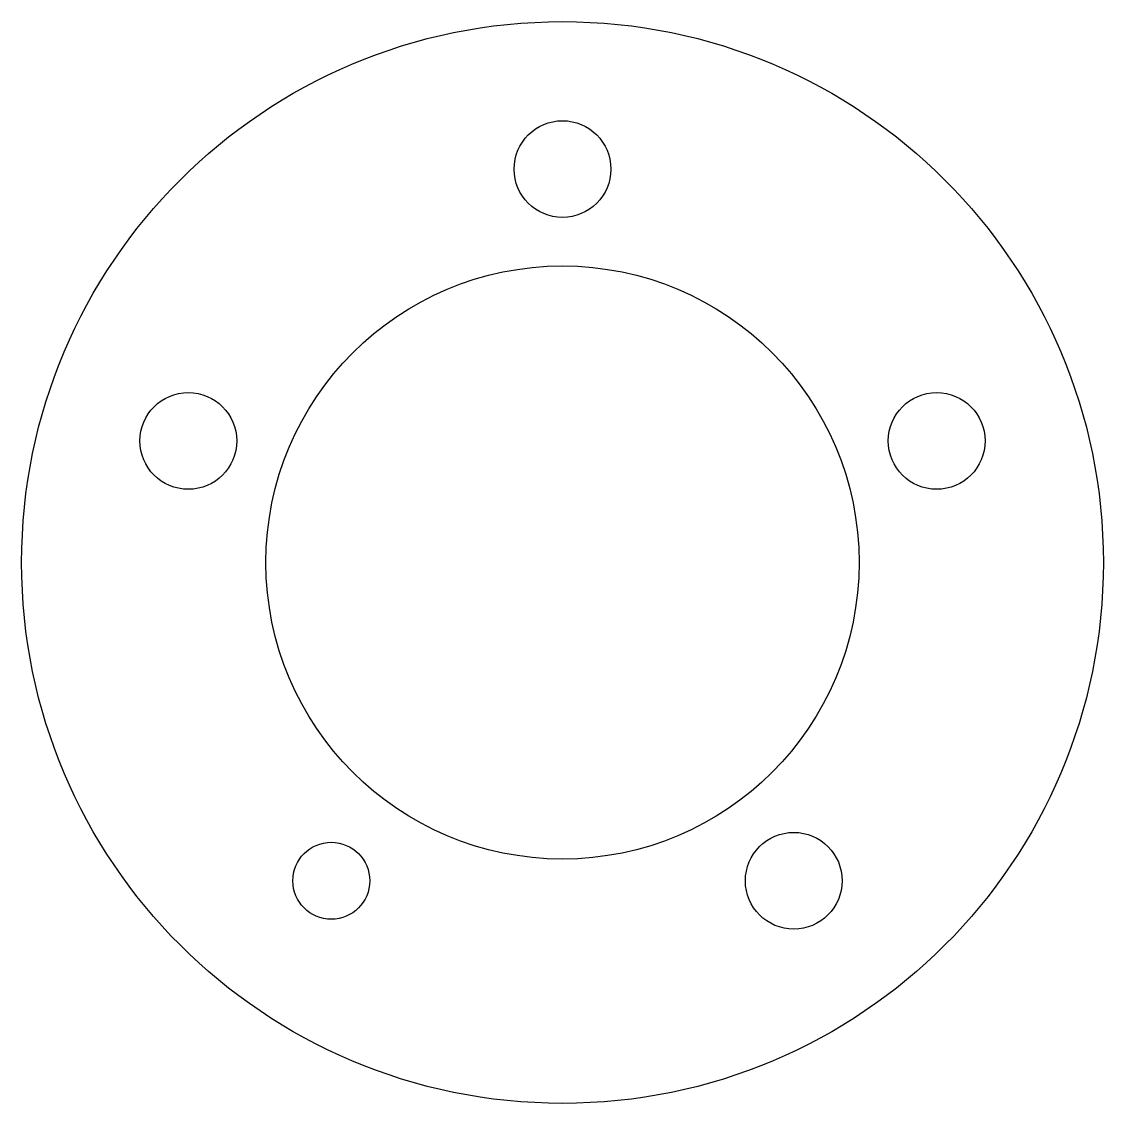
# Model space of a CAD drawing. Header units: millimetres. Extents: x -12.3 to 26, y -7.9 to 30.4.
import ezdxf

# ---------------------------------------------------------------- set-up
doc = ezdxf.new("R2010")
doc.units = ezdxf.units.MM
doc.layers.get('0').update_dxf_attribs({"linetype": 'CONTINUOUS'})

msp = doc.modelspace()

# ---------------------------------------------------------------- linework, layer by layer
for centre, radius in [((6.825, 11.269), 19.15), ((6.825, 25.199), 1.713), ((6.825, 11.269), 10.5), ((-6.423, 15.574), 1.713), ((20.073, 15.574), 1.713), ((15.013, 0), 1.713), ((-1.362, 0), 1.362)]:
    msp.add_circle(centre, radius)

doc.saveas('drawing.dxf')
